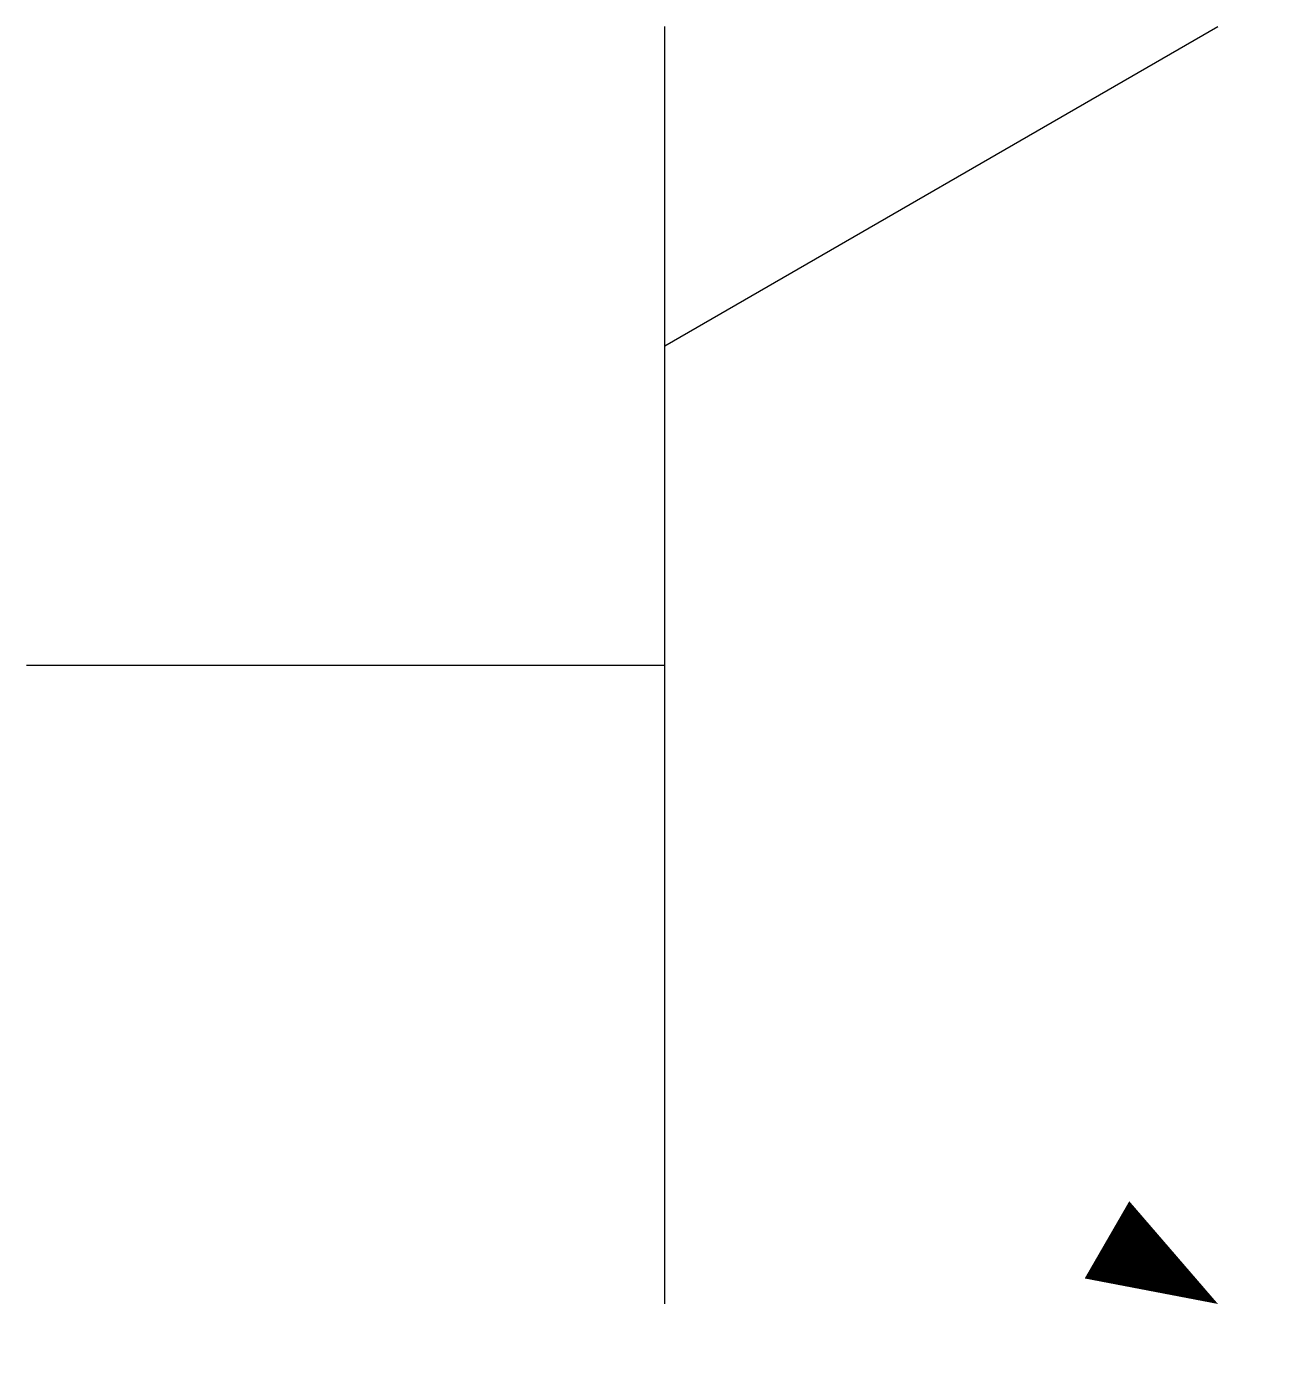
# Model space of a CAD drawing. Header units: millimetres. Extents: x 0 to 19.4, y -10.7 to 10.
import ezdxf

# ---------------------------------------------------------------- set-up
doc = ezdxf.new("R2010")
doc.units = ezdxf.units.MM
doc.layers.add('元件', color=4, linetype='Continuous')

msp = doc.modelspace()

# ---------------------------------------------------------------- linework, layer by layer
at = {"layer": '元件'}
for p, q in [((10, 0), (10, 10)), ((10, 5), (18.66, 10)), ((0, 0), (10, 0)), ((10, -10), (10, 0))]:
    msp.add_line(p, q, dxfattribs=at)
msp.add_lwpolyline([(16.922, -8.996, 1.396, 0, 0), (18.66, -10, 0, 0, 0), (10, -5, 0, 0, 0)], format="xyseb", dxfattribs=at)

doc.saveas('drawing.dxf')
